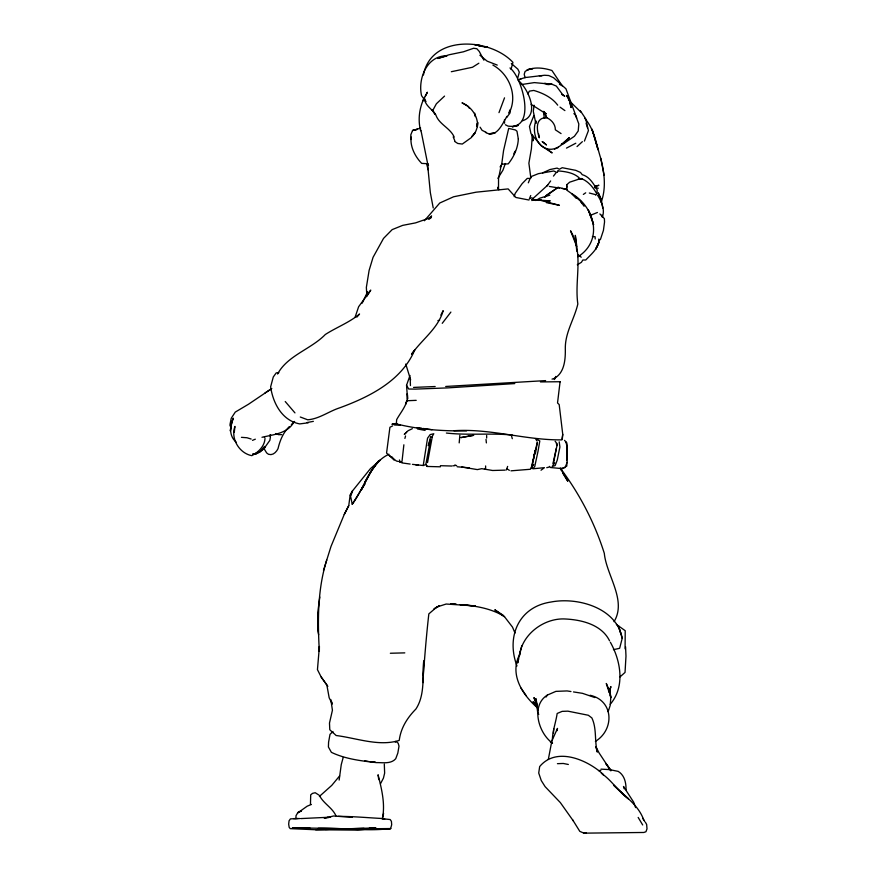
<?xml version="1.0" encoding="UTF-8"?>
<svg xmlns="http://www.w3.org/2000/svg" width="877" height="877" viewBox="0 0 877 877"><rect width="100%" height="100%" fill="white"/><g stroke="black" fill="none" stroke-linecap="round" stroke-linejoin="round"><path stroke-width="1.32" d="M552.335 740.78C552.4 731.297 555.832 722.549 557.158 713.483L562.124 711.368L567.901 711.159L588.346 715.259L591.854 717.912C596.963 728.644 594.321 740.933 597.358 752.093L595.79 746.59L599.09 752.937L610.907 770.839L605.766 763.385L610.929 770.269M485.628 465.95L485.562 468.844L484.488 469.327M625.093 648.87L625.213 630.695L616.399 624.435M423.087 682.624L423.69 660.874C422.451 676.715 425.071 695.077 415.917 709.022C407.235 717.835 400.8 727.987 399.232 740.418C378.952 746.831 356.643 738.072 336.143 735.518L332.822 732.448M369.316 828.14L375.926 827.91L315.654 829.752L290.232 828.644L289.169 827.285L288.676 824.139L289.059 820.828L290.44 818.877L295.9 818.636L296.031 815.643L298.016 812.343L301.524 810.797L297.95 812.749L307.213 806.171L311.379 804.461M459.855 435.321L459.186 442.885M532.306 135.277L531.385 148.838L528.886 163.199L530.848 178.009M265.007 438.456C264.657 446.218 258.32 452.269 251.809 455.656C239.355 453.343 230.432 438.708 234.937 426.408L234.323 432.109M466.542 430.925C443.093 431.111 419.228 429.686 396.36 423.898L396.645 419.655C400.986 411.664 408.846 403.431 407.312 393.641L407.564 399.112L406.544 385.266L410.008 375.466M553.42 733.282L553.738 728.765M423.306 675.246C424.874 654.746 426.507 634.148 428.842 613.878L436.845 607.016L439.454 605.788L434.005 608.945L436.845 607.016L446.152 604.034L475.301 605.941L460.293 604.637M510.195 109.504L509.932 113.1L506.676 117.529M560.074 381.725L557.531 402.971L559.186 404.571L562.749 434.4L561.883 439.87C525.696 440.331 490.364 428.272 453.957 430.717M562.3 439.103L562.749 434.4M339.147 780.07L341.263 764.591L343.192 757.465M534.071 105.229L533.293 111.357L535.825 123.372M319.809 596.996L317.726 612.639L317.77 630.793L318.669 634.751M548.333 759.394L551.863 740.879L557.498 728.392L557.136 730.662M326.726 560.063C317.474 589.443 317.617 620.905 319.349 651.392L319.403 646.481L317.452 669.644L321.223 677.099L326.847 684.981L329.182 697.818L332.295 704.056L331.627 701.721M423.328 464.854L427.548 438.171L430.147 434.608L433.786 433.742L431.879 437.031M323.492 570.412L331.013 546.415L344.244 514.459L348.75 505.634L350.153 495.187L352.51 490.912L370.401 468.68L380.289 460.052C367.452 472.451 362.705 490.155 352.236 504.242L350.318 494.924L352.51 490.912L350.975 495.45M403.869 444.792L402.028 461.269L400.318 462.322L399.408 459.965M519.37 655.93C521.782 634.882 542.984 618.614 563.626 618.921C580.651 619.48 601.425 624.205 609.559 640.802M423.459 74.951C430.914 34.477 489.98 37.634 512.946 62.377L511.039 69.294M535.387 453.661L537.393 442.194L534.214 454.823M432.208 437.141L427.527 462.607M338.237 816.377C353.003 816.344 367.693 817.759 382.405 818.515C385.431 804.001 381.616 788.916 378.075 774.764L378.721 779.587M556.358 448.246L553.036 463.319M553.288 464.185L557.279 443.959L555.13 441.284M531.813 467.2L535.288 450.603L531.44 467.189L533.665 464.361L530.388 469.261L510.973 470.828M518.559 656.763C510.239 676.024 523.076 695.351 537.217 707.575M532.931 461.762L535.288 450.603M520.006 652.17L517.66 662.968L518.614 659M609.153 692.545L609.69 690.089L610.809 697.533L610.206 705.426L608.134 711.686M509.548 110.82L509 113.297C518.175 96.097 509.46 74.183 492.874 65.073M382.405 818.515L383.589 813.45M519.25 656.358L521.804 645.779M515.095 151.228L513.758 153.881M557.399 172.418L557.849 170.62M406.775 400.581L405.919 403.935L406.829 400.745L416.202 400.35M516.981 665.972C506.106 637.151 518.241 606.829 551.096 602.006C577.844 596.82 616.838 607.958 622.21 638.368L619.644 648.3L613.418 649.682M430.695 436.439L428.294 445.691L430.497 439.815L425.849 464.415L423.448 465.544L412.453 464.361M404.9 438.423L405.558 435.946M609.23 692.578L610.951 686.614L609.811 688.982M507.651 466.411L506.303 469.995M514.207 196.689L515.194 193.4L522.177 183.6L527.263 178.415L530.168 178.415L531.605 176.398L538.335 173.69L553.716 170.982L556.435 172.265L553.475 176.091M476.584 126.255L477.768 122.484C477.581 127.625 475.882 133.063 471.936 136.56L474.939 132.931L471.201 137.689L462.3 144.047L457.772 143.477L454.768 141.493M355.086 317.244L358.627 306.742L370.752 290.101L366.619 296.678M601.118 202.379C606.369 188.259 604.406 172.747 600.789 158.485C596.338 144.738 594.595 129.434 584.674 118.231M277.592 374.03C287.371 355.525 311.05 349.21 325.334 334.488C336.527 327.296 349.265 322.604 359.537 314.021L356.917 317.09M505.338 163.506L502.927 170.215L497.895 178.294M231.824 422.44L233.381 418.208C229.577 425.937 228.952 436.132 236.176 442.14M498.98 112.64L504.527 97.84M584.422 141.098L588.423 130.618L585.661 118.702L580.201 110.557M424.008 98.52L423.109 100.833L424.062 98.377M517.715 78.119L519.305 72.155L517.836 69.13L511.324 63.495M533.896 115.501L529.467 126.474L530.958 133.633L541.252 145.79L552.159 152.927L546.897 148.827M530.728 195.538L529.368 198.871L531.506 197.807L533.128 198.421L547.785 185.058M423.898 98.509C419.294 108.507 417.759 120.017 420.642 130.728M528.327 182.822L530.168 178.415M555.854 376.43L554.439 379.533L553.902 378.601L552.039 379.116M362.201 303.157L367.627 291.701M344.244 514.459L348.75 505.634M425.312 96.24L427.395 92.217L424.523 97.632C424.238 105.393 432.284 108.956 435.803 114.799C438.895 124.359 450.219 127.878 454.22 137.086M380.465 783.797L383.446 778.096L384.641 773.108L384.301 764.086M440.824 315.106L443.17 310.655C438.193 328.535 421.881 339.498 411.653 354.165M602.269 217.189C605.327 210.162 601.447 201.195 597.577 195.286M501.929 164.054L500.405 166.904M531.955 200.57L533.128 198.421M395.308 742.271L395.801 741.383L398.147 743.137L399.013 746.141L397.818 753.091L395.724 758.726C390.934 764.24 382.745 762.486 376.332 762.606C361.083 760.885 345.374 759.043 331.396 752.345L328.415 746.996L328.579 742.194L330.004 734.356L332.964 731.484M502.236 163.615L500.274 167.123L501.173 165.457L498.542 178.491L498.509 189.246L497.796 187.283L498.816 189.805M364.591 482.69C370.5 471.409 376.902 459.712 388.993 454.242M370.905 471.694L378.349 461.149M527.779 93.839L529.379 91.142L533.742 90.43C542.753 93.028 552.05 97.468 557.706 105.163M506.95 116.334C502.51 123.569 496.645 138.807 485.474 132.405M614.032 621.705C627.077 600.339 606.347 575.191 604.308 553.332C594.584 522.549 579.478 493.619 560.228 468.066L567.792 481.21L562.76 473.163M352.236 504.242L364.887 483.852L361.225 489.991L372.122 469.601M289.355 426.562C283.15 432.591 279.993 440.364 278.009 448.695C276.277 452.203 272.78 455.766 268.494 454.286L266.663 452.927L264.01 448.596L269.853 440.353L270.434 436.943L269.601 435.167L270.631 434.696M546.031 697.051L547.434 695.033L555.886 691.372L567.101 690.933L570.949 691.536M554.757 462.826L552.159 466.487L555.13 465.588L557.279 460.019L559.899 447.018L559.186 441.844M550.646 180.958L546.842 186.176M339.618 775.937L331.758 785.386L319.403 796.415L320.094 796.667C324.282 803.957 332.558 808.079 335.924 815.753M411.554 354.144L414.711 350.033C401.732 380.793 369.612 396.81 339.969 407.739C328.831 411.291 319.513 418.811 307.728 419.809L300.285 417.013M442.238 323.328L450.888 312.08M294.628 421.442L291.339 424.578M327.888 817.715L330.673 816.882M544.803 197.193L546.524 195.122L558.101 187.338L567.244 189.564L562.168 188.434M293.652 422.517C287.239 433.633 273.054 434.652 261.982 437.272M595.735 195.154L597.029 193.62L597.16 189.892C593.63 183.863 589.41 176.584 582.251 174.687L580.497 172.462L575.772 170.346L562.223 167.704L559.351 169.228L557.081 168.099L550.022 169.524L542.578 172.89M264.547 446.426L260.03 451.71L254.999 453.606M424.391 220.752L439.772 203.004L453.606 196.777L476.047 192.195L508.134 188.906L515.895 197.478L529.017 200.033M610.195 704.33C625.29 686.779 620.861 661.006 610.37 642.271M264.372 437.349L265.073 436.614M544.792 196.876L558.101 187.338M444.54 96.097L436.373 103.782L432.668 110.634L435.376 114.536L431.999 109.976M406.555 432.229L404.297 434.433L408.09 430.717L412.376 428.667M428.678 218.822L431.627 216.016L428.645 218.713M577.033 146.58L582.372 141.668M620.028 676.901L625.038 672.418L625.981 656.128L625.564 646.744M535.924 123.153L535.869 120.785C532.536 130.037 534.882 141.997 543.685 147.336C553.858 153.212 562.672 144.595 569.337 137.612L561.861 143.971M576.178 198.323L572.012 193.861L566.904 190.232L566.674 184.839L569.644 182.186L581.034 178.448C587.809 180.991 592.918 186.9 596.371 193.104M578.009 256.72C603.321 240.704 595.165 207.443 572.045 193.85L580.607 201.217L584.093 206.27M429.226 219.086L431.385 217.397L415.555 222.879L402.696 225.367L392.172 229.621L383.534 238.401L373.054 257.334L369.118 270.379L366.356 287.404L366.827 295.374M264.01 448.596L261.543 450.504L265.15 447.259C261.905 450.734 257.849 454.549 252.729 454.165M541.032 470.215L544.42 467.682L533.073 468.767L531.111 467.858L533.304 468.23L534.74 466.498L538.072 451.085L539.804 440.967L535.507 438.566L536.856 440.89M595.384 741.405C614.613 729.697 613.889 700.602 590.144 695.275M547.434 695.033C530.333 705.579 538.599 733.545 552.521 743.093M583.348 194.42L585.704 192.808M271.442 388.752L248.509 404.231L235.266 412.091L231.243 418.274L229.993 424.49L231.079 428.031M598.848 240.528L600.427 239.476L603.431 230.388L604.538 222.024L604.385 218.647L599.89 213.944M265.051 392.951L271.793 388.544M478.853 63.221L472.462 67.266L451.326 71.717M553.902 378.601C564.602 373.163 565.522 359.285 565.314 348.629C565.051 332.526 574.314 319.217 577.833 304.001C574.325 279.467 584.115 253.376 570.521 230.794L576.375 245.516M577.296 264.777L581.385 262.333L582.832 260.009L585.759 259.998C591.175 254.177 599.408 247.807 598.881 239.037M536.373 200.197L539.826 198.158L549.824 195.176M396.36 423.898L392.162 424.216L395.593 423.492M560.6 469.721L566.838 466.027L566.717 462.409M566.476 148.103L575.794 143.247M392.699 425.849L389.925 427.274L386.56 453.08L394.222 460.019L391.931 456.895M590.199 215.413L597.434 212.486M554.527 149.123L558.419 147.38M252.499 440.353L255.328 439.18M518.219 79.84L521.212 78.777M595.077 186.527L598.925 185.266L595.406 186.176M520.149 79.105L525.97 77.308M446.733 55.975L437.722 58.485L449.09 54.769L463.516 51.787L473.569 48.268L476.825 48.728L479.237 51.414L483.907 60.173M546.744 467.682L548.892 467.123M561.214 144.288L563.56 143.718L574.435 136.253L578.217 130.98L578.809 123.942L575.564 115.293L573.898 113.55M526.551 77.406L544.54 75.258L548.728 75.521L553.562 77.735L565.95 88.807L576.704 118.033M437.897 320.653L439.585 320.269M572.703 819.918L579.796 831.352L583.907 833.15L586.34 832.668M522.429 120.785C540.418 115.424 528.162 88.467 518.208 80.333M307.114 422.539L313.363 421.355M521.431 84.554L534.334 82.602L552.028 84.291L556.336 86.078L562.563 94.464L564.7 96.174L561.664 94.387M446.81 55.832C426.781 55.569 417.715 78.831 421.552 95.659L425.838 101.622M505.119 470.127L492.611 470.489L481.769 468.669L477.362 469.601L461.773 466.981M420.631 128.097L412.53 130.53L410.776 134.905L411.247 139.509L411.05 137.108C410.085 146.788 415.062 156.544 421.694 163.396L427.779 163.714M300.055 818.548L295.9 818.636M538.763 200.438L541.339 200.055M308.255 422.802L299.737 423.909C282.109 420.664 272.988 403.179 270.631 386.845L273.284 376.967L276.244 372.868L278.842 372.736M545.669 117.715C534.97 118.055 536.79 130.761 539.3 137.777L538.621 133.863M366.29 829.171L357.75 830.124L315.654 829.752M416.027 465.172L418.252 464.942M392.162 424.216L396.996 423.755M452.916 465.819L454.999 465.643M598.531 770.587L600.833 770.401M435.156 386.527L413.582 387.415M545.637 117.825L546.82 117.748C551.556 119.897 555.47 124.402 555.349 129.807L561.061 133.589M252.861 454.154L256.183 453.935M544.836 201.228L550.23 200.877L532.065 199.682L535.968 200.482M445.702 386.472L545.593 380.607M514.788 383.578L447.643 387.897L415.249 389.114L408.704 389.015L406.544 385.266M281.692 434.641L278.645 434.685L275.74 433.534M478.689 45.823L487.744 47.38L483.786 46.536M364.032 828.337L325.389 829.467M404.801 652.872L390.353 653.255M557.432 763.67L563.308 763.472L568.34 764.481M583.907 833.15L643.817 832.47L645.943 831.736L647.007 828.864L646.656 824.512L645.647 822.637M540.429 381.923L560.337 381.725M293.598 818.625L298.202 818.515M300.975 818.57L328.228 817.287L324.293 818.208L333.567 815.994L352.411 817.298M578.349 178.875L582.405 178.886L579.971 178.667C574.698 172.955 566.071 171.585 558.616 170.96M359.756 828.995L292.381 827.756L310.074 828.151M512.311 435.047C490.364 432.909 468.208 435.496 446.382 433.041M318.252 828.327C342.293 827.669 366.805 831.593 390.638 828.557L391.679 824.731L391.427 821.365L390.199 819.546L383.282 818.789M425.849 464.415L427.11 466.454L440.386 466.805M440.375 465.698L451.841 466.027M382.219 819.041L384.729 819.129M394.398 424.983L400.219 425.235M539.377 75.74L541.811 75.85M600.997 769.14L609.372 769.589L618.197 771.376C624.599 775.279 626.123 782.821 626.057 789.826M369.743 761.674L375.213 762.014M532.065 199.682L540.024 200.197L559.394 205.295L546.382 202.62M241.438 437.338L246.963 437.744L251.162 439.037M400.318 462.322L401.918 462.431L399.287 461.686M592.392 236.527L595.121 236.735L595.209 239.026M546.711 84.422L549.199 84.641M456.204 604.275L450.756 603.804L456.084 604.308M457.18 466.761L469.305 467.847M460.118 604.681C475.466 605.733 491.273 608.43 504.582 616.564M478.447 45.483L481.155 45.736L474.534 44.552L481.144 45.966M559.493 188.095L549.32 186.45M416.608 427.614L421.87 428.305M423.131 428.48L432.021 429.719M401.94 462.903L410.129 464.054M573.514 691.931L582.492 693.334L594.902 697.566M364.788 760.83L368.504 761.466M594.453 187.546L598.311 188.226M417.529 428.985L425.115 430.399M398.333 461.466L396.426 461.028L389.684 455.744M589.333 193.028L595.439 194.595M505.36 124.742L507.947 126.08C537.261 130.541 522.188 76.869 509.965 67.989M497.259 65.095L487.141 61.149L479.883 55.218M454.867 464.931L456.665 465.687M486.472 132.526L482.054 130.289L480.103 127.187M550.383 741.997L552.433 743.038M531.155 104.363L546.272 113.955L543.696 111.763M601.348 773.317C611.664 780.212 618.296 791.624 628.469 798.87L613.593 785.123C624.479 796.217 638.357 804.669 643.806 820.116M559.427 84.247L562.256 85.869L551.929 70.5C543.663 67.836 532.591 66.235 525.082 71.475L524.216 74.304L525.071 77.768M506.785 468.746L509.373 470.324M503.464 615.457L494.803 609.789L504.735 617.035L512.475 627.077L515.029 633.062M560.008 107.115L564.898 110.59M578.173 254.823L581.243 257.213M319.096 795.187L315.216 792.72L312.508 793.378L310.71 794.825L310.458 804.406M332.789 732.558L329.785 729.719L329.489 723.065L332.427 710.217L330.826 699.539M568.406 99.912L580.859 112.081M294.957 412.892L285.233 401.534M549.44 466.389L550.449 467.518L560.556 468.482L565.139 467.518L567.178 462.311L566.871 442.962L564.514 440.342M537.371 706.687L532.964 701.764L536.867 706.654M321.223 677.099L327.855 686.373M573.284 820.861L560.337 802.587L545.11 786.647L541.262 780.552L538.719 773.021L539.673 766.564C556.27 746.524 586.932 759.537 603.014 774.172L603.442 775.257M469.25 108.167L467.858 106.183L462.004 102.828C471.289 106.599 478.403 116.466 477.417 126.672L476.781 124.052M521.048 688.16L526.222 695.735M424.183 98.937L425.718 101.184M642.666 818.186L644.99 821.892M568.691 98.893L566.498 95.363L569.831 100.702L571.124 107.586L569.732 102.62M545.933 116.082L543.576 111.817M556.292 443.663L557.421 445.549M638.171 817.43L642.677 824.961M580.607 201.217L581.9 203.519M545.56 115.117L546.82 117.748M538.741 714.437L537.645 712.036L535.858 698.618L537.261 705.119M601.129 199.342L598.366 193.061L601.129 199.342L602.751 208.035M453.201 136.878L454.823 140.737M536.943 704.933L533.961 697.577L538.248 710.348M405.766 364.032L410.633 379.905M635.606 807.596L633.676 802.181L623.481 786.461L624.216 788.763M608.759 691.153L606.292 683.49L610.074 692.139L610.809 697.533L609.986 694.979M601.951 215.084L602.62 217.255M586.099 123.273L587.546 128.009M620.686 633.26L618.384 625.608L622.21 638.368M565.797 441.756L567.068 446.338L566.641 459.997M511.434 435.551L512.3 438.686M426.595 163.725L428.195 169.897M576.869 246.744L575.323 235.354L576.77 251.228M427.505 163.012L420.894 130.103M426.967 465.851L427.11 466.454M428.119 163.769L428.502 165.643M600.789 158.485L604.089 175.247M433.227 207.959L430.333 192.6L427.57 164.251M474.775 113.199L475.224 116.553M543.718 111.379L544.025 113.692M532.207 134.499L532.997 140.824L532.503 135.069M543.565 112.081L544.31 118.318M566.674 184.839L566.959 187.196M486.011 439.377L486.384 442.918M410.195 378.108L410.425 385.562M504.483 119.645L504.549 123.208M486.647 435.474L486.669 438.051M518.318 138.939C517.956 147.983 513.9 156.851 508.243 163.856L501.918 164.196L501.808 163.506L503.562 150.57L508.693 128.404L515.446 129.971L516.981 131.232L518.318 138.939M230.684 427.987L230.355 431.067L231.791 422.352L230.684 427.987M599.057 242.184L595.669 249.156L599.057 242.184M527.34 69.721L532.854 68.57L527.34 69.721M390.638 828.557L389.092 829.16L346.843 828.94L390.638 828.557M414.108 130.092L412.53 130.53L417.463 129.314L414.108 130.092M518.197 125.422L512.387 126.77L518.197 125.422M494.847 132.942L489.169 133.83L494.847 132.942M468.767 436.143L460.863 437.601L473.733 435.31L468.767 436.143M551.469 84.203L544.573 83.425L552.028 84.291L551.469 84.203M546.382 144.837L542.315 141.614L546.382 144.837M590.111 213.78L588.292 210.074L593.608 224.698L590.111 213.78M594.135 136.121L592.019 129.127L598.081 149.835L594.135 136.121M231.09 427.998L230.366 425.608L231.057 428.02"/></g></svg>
